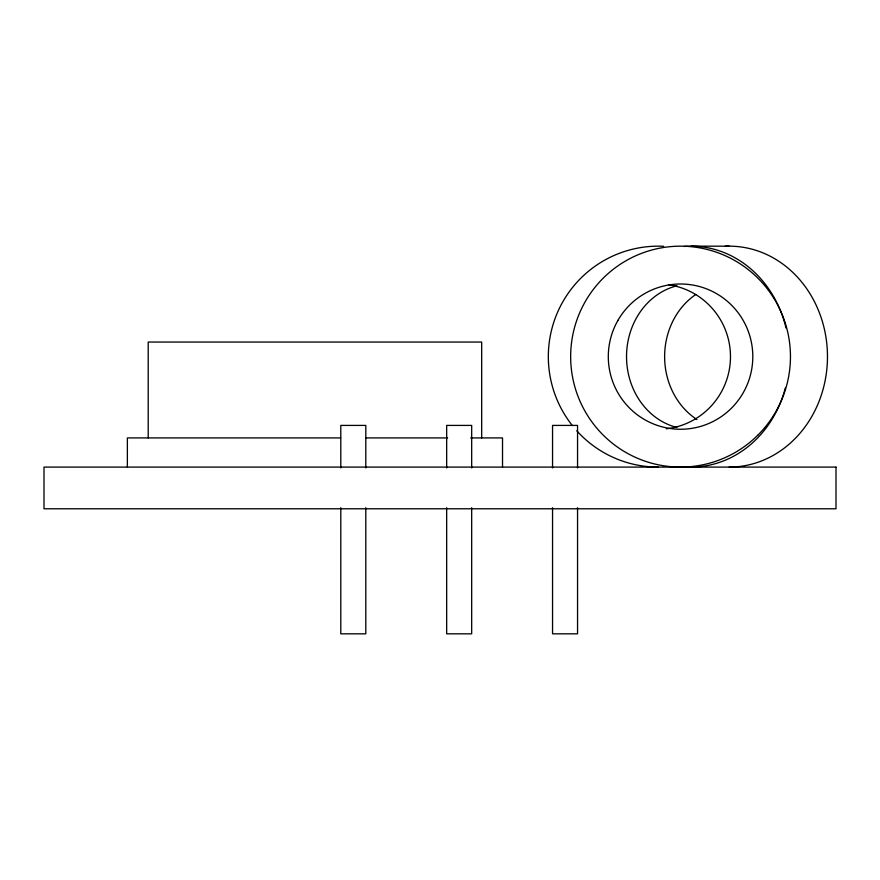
<?xml version="1.0" encoding="UTF-8"?>
<svg xmlns="http://www.w3.org/2000/svg" width="880" height="880" viewBox="0 0 880 880"><rect width="100%" height="100%" fill="white"/><g stroke="black" fill="none" stroke-linecap="round" stroke-linejoin="round"><path stroke-width="1.32" d="M691.119 246.169L729.223 246.169M340.571 437.921L127.369 437.921L127.369 467.093M366.146 437.921L447.59 437.921M470.624 437.921L502.524 437.921L502.524 467.093M577.555 467.918L577.555 425.414L552.552 425.414L552.552 467.918M577.555 507.683L577.555 633.831L552.552 633.831L552.552 507.683M481.679 437.921L481.679 342.045L148.214 342.045L148.214 437.921M471.68 467.918L471.68 425.414L446.666 425.414L446.666 467.918M471.68 507.683L471.68 633.831L446.666 633.831L446.666 507.683M365.805 467.918L365.805 425.414L340.791 425.414L340.791 467.918M365.805 507.683L365.805 633.831L340.791 633.831L340.791 507.683M696.927 419.529A72.622 64.592 90 0 1 695.816 294.47M725.197 246.257A110.462 98.252 90 0 1 827.453 354.365A110.462 98.252 90 0 1 729.223 467.093M785.367 387.849A110.462 98.252 90 0 1 683.034 466.719M684.387 246.433A110.462 98.252 90 0 1 786.016 328.042M676.907 427.471A72.622 64.592 -90 0 1 626.527 356.631A72.622 64.592 -90 0 1 676.907 285.791M668.998 284.823A72.622 72.248 -90 0 1 666.303 428.802M658.229 467.093A110.462 109.901 -90 0 1 576.763 430.771M572.308 425.513A110.462 109.901 -90 0 1 560.417 306.251A110.462 109.901 -90 0 1 663.674 246.301M836 467.093L44 467.093L44 508.783L836 508.783L836 467.093M758.263 434.742A110.462 109.901 -90 0 0 708.994 249.931A110.462 109.901 -90 0 0 574.398 385.22A110.462 109.901 -90 0 0 758.263 434.742M617.98 320.32A72.622 72.248 90 0 0 680.548 429.253A72.622 72.248 90 0 0 743.127 320.32A72.622 72.248 90 0 0 617.98 320.32"/></g></svg>
